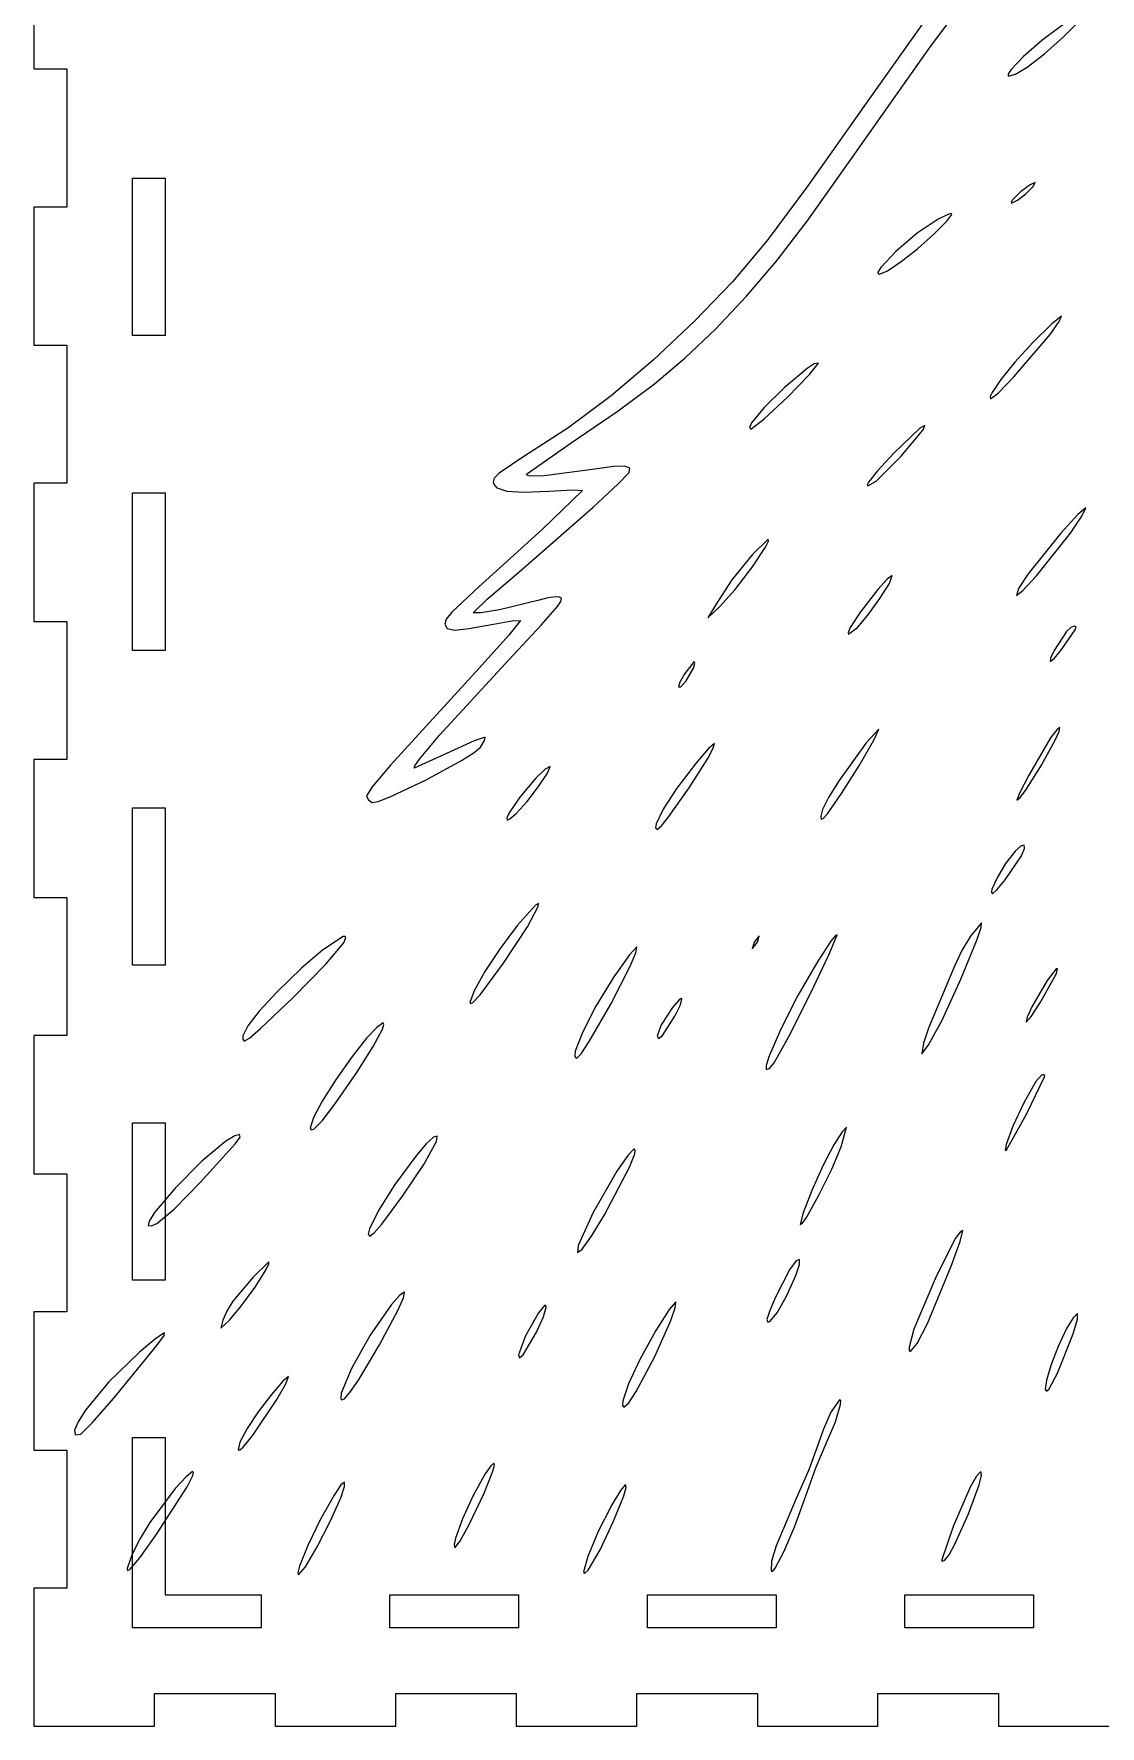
# Model space of a CAD drawing. Header units: millimetres. Extents: x 0 to 610, y 0 to 514.
# Drawn here: x 87.7 to 185.2, y 113.2 to 268 of the extents above; entities that cross this region are included whole.
import ezdxf

# ---------------------------------------------------------------- set-up
doc = ezdxf.new("R2010")
doc.units = ezdxf.units.MM
doc.header["$LTSCALE"] = 0.05
doc.layers.get('0').update_dxf_attribs({"plot": 0})
doc.layers.add('CUT', color=1, linetype='Continuous', lineweight=0)
doc.layers.add('ETCH', color=5, linetype='Continuous', lineweight=0)

# ---------------------------------------------------------------- blocks, each defined once
blk = doc.blocks.new('back')
blk.add_lwpolyline([(215, 164.21), (215, 151.58), (218, 151.58), (218, 138.95), (215, 138.95), (215, 126.32), (218, 126.32), (218, 113.68), (215, 113.68), (215, 101.05), (218, 101.05), (218, 88.42), (215, 88.42), (215, 75.79), (218, 75.79), (218, 63.16), (215, 63.16), (215, 50.53), (218, 50.53), (218, 37.89), (215, 37.89), (215, 25.26), (218, 25.26), (218, 12.63), (215, 12.63), (215, 0), (226.03, 0), (226.03, 3), (237.05, 3), (237.05, 0), (248.08, 0), (248.08, 3), (259.1, 3), (259.1, 0), (270.13, 0), (270.13, 3), (281.15, 3), (281.15, 0), (292.18, 0), (292.18, 3), (303.21, 3), (303.21, 0), (314.23, 0)])
for points in [[(224, 141.6), (227, 141.6), (227, 127.2), (224, 127.2)], [(224, 112.8), (227, 112.8), (227, 98.4), (224, 98.4)], [(227, 84), (227, 69.6), (224, 69.6), (224, 84)], [(227, 55.2), (227, 40.8), (224, 40.8), (224, 55.2)], [(227, 26.4), (227, 12), (235.77, 12), (235.77, 9), (224, 9), (224, 12), (224, 26.4)], [(247.54, 9), (247.54, 12), (259.31, 12), (259.31, 9)], [(271.09, 12), (282.86, 12), (282.86, 9), (271.09, 9)], [(294.63, 9), (294.63, 12), (306.4, 12), (306.4, 9)]]:
    blk.add_lwpolyline(points, close=True)

msp = doc.modelspace()

# ---------------------------------------------------------------- linework, layer by layer
at = {"layer": 'ETCH'}
for points in [[(169.77, 270.11), (163.59, 261.4), (158.47, 254.13), (154.75, 249.13), (151.57, 245.36), (148.12, 241.77), (144.33, 238.18), (140.47, 234.92), (136.53, 231.98), (132.5, 229.37), (130.24, 227.86), (129.79, 227.4), (129.7, 227.04), (129.8, 226.75), (130.04, 226.51), (130.95, 226.2), (132.5, 226.11), (134.77, 226.21), (136.97, 226.32), (137.85, 226.27), (134.17, 222.71), (128.37, 217.44), (125.9, 215.14), (125.39, 214.48), (125.27, 214.05), (125.49, 213.63), (126.15, 213.49), (127.48, 213.63), (129.73, 214.05), (131.41, 214.34), (132.18, 214.37), (131.13, 213.03), (128.4, 210), (120.29, 201.13), (118.62, 199.15), (118.12, 198.34), (118.26, 197.99), (118.6, 197.72), (119.19, 197.82), (120.34, 198.27), (123.57, 199.81), (126.8, 201.57), (127.95, 202.3), (128.54, 202.8), (128.91, 203.39), (128.96, 203.71), (127.97, 203.37), (125.77, 202.36), (122.46, 200.88), (122.52, 201.09), (122.96, 201.69), (124.8, 203.87), (131.11, 210.77), (134.08, 213.94), (135.58, 215.66), (135.87, 216.12), (135.93, 216.38), (135.77, 216.5), (135.45, 216.53), (134.7, 216.45), (133.89, 216.23), (130.26, 215.35), (128.57, 215.07), (127.87, 215.08), (129.14, 216.32), (132.24, 218.98), (138.84, 224.74), (141.1, 226.83), (142.13, 227.92), (142.19, 228.32), (141.73, 228.5), (140.7, 228.47), (139, 228.22), (134.37, 227.62), (133.1, 227.58), (132.79, 227.64), (132.74, 227.75), (136.81, 230.61), (141.12, 233.54), (144.45, 236.01), (147.26, 238.39), (150.01, 241.03), (152.87, 244.04), (155.56, 247.2), (158.39, 250.9), (161.67, 255.5), (169.61, 266.79), (174.16, 272.89)], [(181.66, 268.76), (179.87, 267.43), (178.19, 265.95), (177.03, 264.73), (176.77, 264.34), (176.79, 264.15), (177.45, 264.34), (178.53, 264.98), (180.11, 266.21), (181.84, 267.75), (183.19, 269.11), (183.64, 269.79), (182.98, 269.57), (181.66, 268.76), (181.66, 268.76)], [(177.91, 253.58), (177.19, 252.86), (177.05, 252.64), (177.08, 252.55), (177.64, 252.81), (178.4, 253.4), (179.05, 254.04), (179.24, 254.44), (178.78, 254.23), (177.91, 253.58), (177.91, 253.58)], [(170.38, 251.07), (168.47, 249.79), (166.51, 248.12), (165.14, 246.67), (164.88, 246.22), (164.89, 246.09), (165.01, 246.05), (165.76, 246.37), (167, 247.21), (168.5, 248.38), (170, 249.71), (171.18, 250.9), (171.63, 251.5), (171.58, 251.59), (171.36, 251.55), (170.38, 251.07), (170.38, 251.07)], [(179.03, 239.79), (177.4, 238.01), (176.11, 236.43), (175.32, 235.24), (175.15, 234.86), (175.16, 234.66), (175.86, 235.17), (177.31, 236.66), (180.63, 240.53), (181.46, 241.72), (181.66, 242.21), (180.79, 241.5), (179.03, 239.79), (179.03, 239.79)], [(158.39, 237.43), (156.29, 235.65), (154.46, 233.85), (153.32, 232.44), (153.13, 232.03), (153.26, 231.88), (154.44, 232.79), (156.6, 234.81), (158.63, 236.87), (159.43, 237.9), (159.05, 237.84), (158.39, 237.43), (158.39, 237.43)], [(166.34, 229.67), (164.83, 228.05), (164.02, 227.03), (163.89, 226.78), (163.96, 226.7), (164.71, 227.13), (166.98, 229.36), (169.02, 231.82), (169.15, 232.21), (168.71, 231.96), (166.34, 229.67), (166.34, 229.67)], [(181.6, 222.37), (178.62, 218.64), (177.74, 217.3), (177.53, 216.67), (178.11, 217.11), (179.36, 218.47), (182.49, 222.37), (183.53, 223.93), (183.87, 224.68), (183.16, 224.07), (181.6, 222.37), (181.6, 222.37)], [(153.37, 220.39), (151.51, 218.08), (150.01, 215.79), (149.33, 214.61), (150.42, 215.64), (151.82, 217.2), (153.4, 219.27), (154.6, 221.07), (154.88, 221.62), (154.85, 221.81), (153.37, 220.39), (153.37, 220.39)], [(164.86, 217.21), (163.28, 215.18), (162.34, 213.72), (162.15, 213.29), (162.19, 213.12), (163, 213.72), (163.96, 214.86), (165.06, 216.39), (165.92, 217.77), (166.19, 218.48), (165.73, 218.16), (164.86, 217.21), (164.86, 217.21)], [(182.13, 213.37), (180.99, 211.64), (180.64, 210.92), (180.63, 210.62), (180.99, 210.91), (181.6, 211.64), (182.9, 213.52), (182.99, 213.8), (182.83, 213.86), (182.51, 213.72), (182.13, 213.37), (182.13, 213.37)], [(147.23, 209.53), (146.77, 208.74), (146.65, 208.3), (146.85, 208.31), (147.35, 208.85), (148.01, 210), (148.14, 210.45), (148.06, 210.62), (147.23, 209.53), (147.23, 209.53)], [(163.8, 203.18), (161.33, 199.75), (160.36, 198.19), (159.81, 197.1), (159.64, 196.48), (159.67, 196.2), (159.87, 196.27), (160.25, 196.69), (161.55, 198.54), (163.18, 201.13), (164.51, 203.43), (164.95, 204.42), (163.8, 203.18), (163.8, 203.18)], [(180.66, 203.63), (178.64, 200.17), (177.83, 198.59), (177.58, 197.93), (177.9, 198.2), (178.44, 198.93), (179.84, 201.15), (181.09, 203.43), (181.45, 204.23), (181.51, 204.6), (181.22, 204.37), (180.66, 203.63), (180.66, 203.63)], [(148.18, 201.26), (146.49, 199.04), (145.24, 197.13), (144.59, 195.78), (144.54, 195.4), (144.69, 195.27), (145.08, 195.59), (145.77, 196.45), (147.62, 199.07), (149.31, 201.76), (149.81, 202.69), (149.92, 203.12), (149.36, 202.63), (148.18, 201.26), (148.18, 201.26)], [(133.56, 199.91), (132.12, 198.21), (131.16, 196.77), (130.95, 196.31), (130.96, 196.11), (131.23, 196.22), (131.79, 196.72), (132.79, 197.82), (133.85, 199.2), (134.66, 200.42), (134.89, 201.03), (134.46, 200.76), (133.56, 199.91), (133.56, 199.91)], [(177.44, 193.29), (176.54, 192.14), (175.77, 190.85), (175.3, 189.8), (175.25, 189.48), (175.34, 189.36), (175.76, 189.74), (176.5, 190.65), (178, 192.85), (178.29, 193.51), (178.26, 193.82), (177.96, 193.76), (177.44, 193.29), (177.44, 193.29)], [(131.91, 186.5), (130.32, 184.38), (128.93, 182.26), (127.95, 180.49), (127.57, 179.42), (127.63, 179.34), (127.82, 179.44), (128.49, 180.14), (130.64, 183.02), (132.82, 186.34), (133.82, 188.2), (133.85, 188.5), (133.55, 188.34), (131.91, 186.5), (131.91, 186.5)], [(173.33, 185.5), (172.55, 184.19), (171.89, 182.75), (170.29, 178.97), (169.51, 177.09), (169.05, 175.72), (168.88, 174.75), (169.47, 175.49), (170.72, 177.76), (172.45, 181.56), (173.92, 185.13), (174.3, 186.28), (174.34, 186.71), (173.33, 185.5), (173.33, 185.5)], [(114.08, 184.23), (112.16, 182.56), (109.94, 180.42), (108.31, 178.63), (107.27, 177.29), (106.81, 176.38), (106.8, 176.09), (106.93, 175.9), (107.4, 176.18), (108.41, 177.05), (111.37, 179.86), (114.38, 182.94), (116.03, 184.88), (116.22, 185.39), (116.16, 185.48), (115.98, 185.46), (114.08, 184.23), (114.08, 184.23)], [(140.74, 181.78), (139.09, 179.09), (137.85, 176.69), (137.2, 174.97), (137.15, 174.48), (137.31, 174.31), (137.74, 174.73), (138.48, 175.85), (140.44, 179.27), (142.22, 182.76), (142.73, 183.97), (142.83, 184.52), (142.15, 183.78), (140.74, 181.78), (140.74, 181.78)], [(153.55, 184.94), (153.37, 184.35), (153.85, 184.94), (154.02, 185.53), (153.55, 184.94), (153.55, 184.94)], [(159.37, 183.22), (157.55, 180.07), (155.96, 176.94), (154.9, 174.46), (154.66, 173.68), (154.67, 173.3), (154.95, 173.4), (155.38, 173.92), (156.72, 176.33), (158.68, 180.2), (160.43, 183.86), (161.14, 185.62), (160.97, 185.53), (160.58, 185.05), (159.37, 183.22), (159.37, 183.22)], [(180.36, 181.45), (178.96, 179.04), (178.53, 178.1), (178.44, 177.64), (178.88, 178.16), (179.74, 179.47), (181.19, 182.1), (181.3, 182.5), (181.18, 182.51), (180.36, 181.45), (180.36, 181.45)], [(146.08, 178.97), (145.06, 177.39), (144.69, 176.34), (144.82, 176.14), (145.17, 176.42), (146.29, 178.18), (146.82, 179.23), (146.95, 179.76), (146.87, 179.8), (146.7, 179.69), (146.08, 178.97), (146.08, 178.97)], [(118.12, 176.17), (116.8, 174.5), (115.34, 172.43), (114.06, 170.4), (113.25, 168.9), (112.97, 167.93), (113.06, 167.78), (113.28, 167.85), (114.06, 168.6), (115.23, 170.12), (117.23, 173.03), (118.71, 175.4), (119.56, 176.98), (119.7, 177.41), (119.63, 177.56), (119.07, 177.15), (118.12, 176.17), (118.12, 176.17)], [(179.3, 172.21), (178.22, 170.26), (177.22, 168.11), (176.59, 166.43), (176.5, 165.97), (176.61, 165.89), (178.47, 169.22), (180.12, 172.68), (180.04, 172.84), (179.84, 172.79), (179.3, 172.21), (179.3, 172.21)], [(105.25, 166.75), (103.05, 164.93), (100.61, 162.46), (98.72, 160.22), (98.23, 159.44), (98.16, 159.04), (98.45, 158.99), (98.94, 159.22), (100.51, 160.52), (102.91, 162.96), (106.14, 166.54), (106.55, 167.12), (106.51, 167.35), (106.07, 167.23), (105.25, 166.75), (105.25, 166.75)], [(122.61, 165.39), (120.71, 162.78), (119.22, 160.42), (118.38, 158.72), (118.27, 158.24), (118.42, 158.07), (118.81, 158.37), (119.51, 159.17), (121.41, 161.72), (123.34, 164.61), (124.5, 166.72), (124.57, 167.21), (124.23, 167.12), (123.56, 166.5), (122.61, 165.39), (122.61, 165.39)], [(160.84, 166.42), (159.86, 164.54), (158.82, 162.24), (158.03, 160.2), (157.77, 159.13), (157.95, 159.23), (158.33, 159.77), (159.45, 161.76), (160.67, 164.2), (161.52, 166.22), (162, 168.02), (161.61, 167.6), (160.84, 166.42), (160.84, 166.42)], [(141, 164), (138.83, 160.23), (137.46, 157.21), (137.39, 156.56), (137.82, 156.87), (138.68, 158.05), (139.88, 160.02), (142.17, 164.37), (142.65, 165.6), (142.69, 165.93), (142.6, 166.04), (142.01, 165.44), (141, 164), (141, 164)], [(171.95, 157.86), (170.11, 154.16), (168.17, 149.54), (167.72, 147.92), (167.72, 147.56), (167.86, 147.5), (168.46, 148.23), (169.41, 150.07), (171.58, 155.33), (172.4, 157.57), (172.65, 158.57), (172.38, 158.42), (171.95, 157.86), (171.95, 157.86)], [(107.76, 154.32), (105.9, 152.12), (105.33, 151.21), (104.98, 150.39), (104.78, 149.65), (105.57, 150.39), (106.63, 151.62), (107.92, 153.4), (108.93, 155.01), (109.18, 155.52), (109.18, 155.71), (107.76, 154.32), (107.76, 154.32)], [(156.83, 155.03), (155.48, 152.42), (154.95, 151.18), (154.73, 150.45), (154.8, 150.2), (155, 150.24), (155.66, 151.05), (156.51, 152.57), (157.36, 154.47), (157.69, 155.48), (157.69, 155.94), (157.39, 155.8), (156.83, 155.03), (156.83, 155.03)], [(120.4, 151.81), (118.44, 148.99), (116.74, 145.97), (115.79, 143.71), (115.75, 143.17), (115.87, 143.1), (116.09, 143.19), (116.59, 143.75), (117.37, 144.89), (119.31, 148.13), (121.01, 151.33), (121.49, 152.43), (121.58, 152.93), (121.17, 152.67), (120.4, 151.81), (120.4, 151.81)], [(133.83, 151.04), (132.64, 148.94), (132, 147.2), (132.11, 146.92), (132.44, 147.19), (133.65, 149.27), (134.3, 150.69), (134.55, 151.55), (134.52, 151.73), (134.4, 151.71), (133.83, 151.04), (133.83, 151.04)], [(144.58, 149.42), (143.11, 146.77), (142.06, 144.54), (141.54, 143), (141.51, 142.57), (141.65, 142.42), (142.09, 142.82), (142.77, 143.86), (144.47, 147.06), (145.94, 150.34), (146.34, 151.5), (146.38, 152.05), (145.79, 151.34), (144.58, 149.42), (144.58, 149.42)], [(182.13, 149.6), (181.36, 147.98), (180.7, 146.31), (180.28, 144.88), (180.18, 144.02), (180.3, 143.89), (180.52, 144.09), (181.3, 145.52), (182.74, 149.14), (183.12, 150.46), (183.11, 150.98), (182.73, 150.58), (182.13, 149.6), (182.13, 149.6)], [(97.34, 147.44), (94.56, 144.73), (92.42, 142.13), (91.74, 141.08), (91.4, 140.31), (91.47, 139.9), (91.99, 139.94), (93.03, 140.99), (95.01, 143.25), (98.94, 148.05), (99.6, 148.96), (99.64, 149.21), (98.85, 148.69), (97.34, 147.44), (97.34, 147.44)], [(109.41, 143.57), (108.19, 141.98), (107.2, 140.46), (106.54, 139.23), (106.37, 138.52), (106.53, 138.51), (106.83, 138.75), (107.7, 139.79), (109.92, 143.11), (110.73, 144.55), (110.98, 145.23), (110.47, 144.79), (109.41, 143.57), (109.41, 143.57)], [(160.58, 141.95), (159.89, 140.42), (159.31, 138.79), (158.55, 136.69), (157.39, 134.07), (155.56, 129.74), (155.15, 128.32), (155.12, 127.45), (155.24, 127.39), (155.49, 127.69), (156.28, 129.18), (157.27, 131.53), (158.28, 134.3), (159.19, 136.87), (160.05, 138.88), (161, 141.09), (161.46, 142.65), (161.48, 143.04), (161.35, 143.09), (160.58, 141.95), (160.58, 141.95)], [(100.61, 134.98), (98.29, 131.87), (97.41, 130.4), (96.69, 128.96), (96.22, 127.66), (96.25, 127.47), (96.46, 127.56), (97.38, 128.63), (98.93, 130.82), (101.7, 135.12), (102.23, 136.17), (102.29, 136.43), (102.21, 136.52), (101.63, 136.06), (100.61, 134.98), (100.61, 134.98)], [(128.96, 136.31), (127.86, 134.33), (126.9, 132.2), (126.26, 130.43), (126.14, 129.85), (126.18, 129.55), (126.63, 130.12), (127.51, 131.7), (128.88, 134.55), (129.67, 136.56), (129.81, 137.12), (129.75, 137.3), (129.47, 137.05), (128.96, 136.31), (128.96, 136.31)], [(173.3, 135.1), (171.75, 131.49), (170.68, 128.37), (170.77, 128.32), (171, 128.43), (171.39, 128.91), (171.92, 129.89), (173.15, 132.65), (174.12, 135.32), (174.34, 136.19), (174.28, 136.52), (173.9, 136.11), (173.3, 135.1), (173.3, 135.1)], [(115.14, 134.36), (113.9, 132.16), (112.75, 129.77), (111.99, 127.86), (111.84, 127.28), (111.89, 127.07), (112.52, 127.81), (113.59, 129.64), (114.79, 131.95), (115.76, 134.12), (116.11, 135.17), (116.1, 135.57), (115.77, 135.3), (115.14, 134.36), (115.14, 134.36)], [(140.53, 133.5), (139.28, 131.04), (138.34, 128.76), (137.95, 127.35), (138.05, 127.19), (138.38, 127.51), (139.47, 129.36), (140.71, 131.98), (141.64, 134.32), (141.85, 135.06), (141.8, 135.34), (141.33, 134.8), (140.53, 133.5), (140.53, 133.5)]]:
    msp.add_lwpolyline(points, dxfattribs=at)

# ---------------------------------------------------------------- block references
at = {"layer": 'CUT'}
msp.add_blockref('back', (-127.3, 113.24), dxfattribs=at)

doc.saveas('drawing.dxf')
